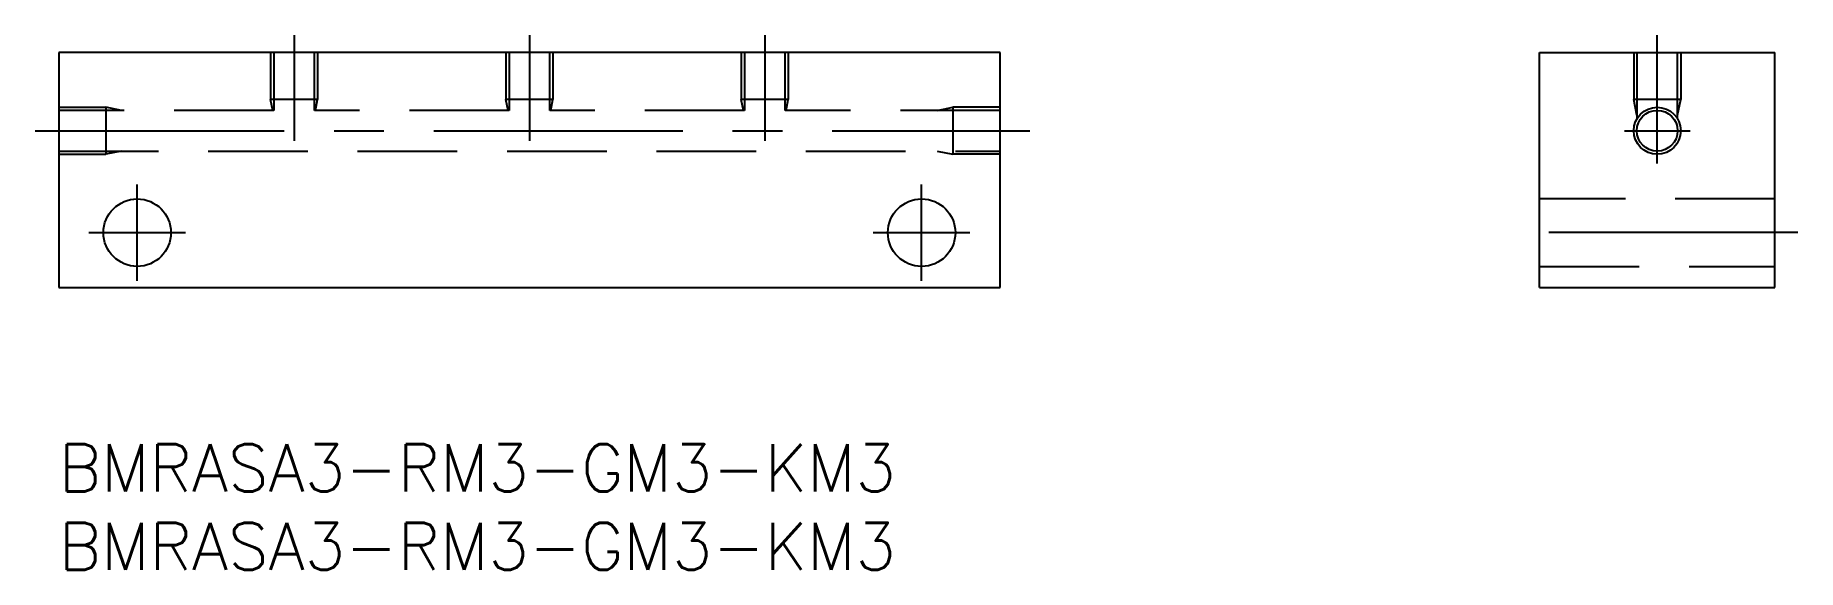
# Model space of a CAD drawing. Extents: x -1 to 111, y -8 to 26.
import ezdxf

# ---------------------------------------------------------------- set-up
doc = ezdxf.new("R2010")
doc.units = 0
doc.header["$LTSCALE"] = 0.5
doc.linetypes.add('CENTER', pattern=[50.8, 31.75, -6.35, 6.35, -6.35])
doc.linetypes.add('DASHED', pattern=[19.05, 12.7, -6.35])
for name, color, linetype in [('MSM_CENTER', 1, 'CENTER'), ('MSM_CONTINUOUS', 7, 'CONTINUOUS'), ('MSM_DASHED', 4, 'DASHED'), ('MSM_NARROW', 5, 'CONTINUOUS'), ('MSM_PART_NUMBER', 7, 'CONTINUOUS')]:
    doc.layers.add(name, color=color, linetype=linetype)
doc.styles.get("Standard").update_dxf_attribs({"font": 'txt.shx', "height": 2, "bigfont": 'bigfont.shx'})

# ---------------------------------------------------------------- blocks, each defined once
blk = doc.blocks.new('*U30')
at = {"layer": 'MSM_PART_NUMBER'}
blk.add_text('BMRASA3-RM3-GM3-KM3', height=3, dxfattribs=at).set_placement((0, -3))
blk = doc.blocks.new('*U31')
at = {"layer": 'MSM_PART_NUMBER'}
blk.add_text('BMRASA3-RM3-GM3-KM3', height=3, dxfattribs=at).set_placement((0, -8))

msp = doc.modelspace()

# ---------------------------------------------------------------- linework, layer by layer
at = {"layer": 'MSM_CENTER'}
for p, q in [((15, 26.09), (15, 19.35)), ((30, 26.09), (30, 19.35)), ((45, 26.09), (45, 19.35)), ((101.89, 17.91), (101.89, 26.09)), ((-1.5, 20), (61.9, 20)), ((99.8, 20), (103.98, 20)), ((5, 10.42), (5, 16.58)), ((55, 10.42), (55, 16.58)), ((1.92, 13.5), (8.08, 13.5)), ((51.92, 13.5), (58.08, 13.5)), ((110.85, 13.5), (92.96, 13.5))]:
    msp.add_line(p, q, dxfattribs=at)
at = {"layer": 'MSM_CONTINUOUS'}
for p, q in [((0, 25), (0, 10)), ((60, 25), (0, 25)), ((60, 10), (60, 25)), ((94.39, 10), (94.39, 25)), ((94.39, 25), (109.39, 25)), ((109.39, 10), (109.39, 25)), ((0, 10), (60, 10)), ((94.39, 10), (109.39, 10))]:
    msp.add_line(p, q, dxfattribs=at)
for centre, radius in [((101.89, 20), 1.3), ((5, 13.5), 2.15), ((55, 13.5), 2.15)]:
    msp.add_circle(centre, radius, dxfattribs=at)
at = {"layer": 'MSM_DASHED'}
for p, q in [((13.5, 25), (13.5, 22)), ((13.7, 25), (13.7, 21.3)), ((16.3, 21.3), (16.3, 25)), ((16.5, 25), (16.5, 22)), ((28.5, 25), (28.5, 22)), ((28.7, 25), (28.7, 21.3)), ((31.3, 21.3), (31.3, 25)), ((31.5, 25), (31.5, 22)), ((43.5, 25), (43.5, 22)), ((43.7, 25), (43.7, 21.3)), ((46.3, 21.3), (46.3, 25)), ((46.5, 25), (46.5, 22)), ((100.39, 25), (100.39, 22)), ((100.59, 25), (100.59, 20.75)), ((103.19, 20.75), (103.19, 25)), ((103.39, 25), (103.39, 22)), ((0, 21.5), (3, 21.5)), ((4, 21.3), (3, 21.5)), ((3, 21.5), (3, 18.5)), ((16.5, 22), (13.5, 22)), ((13.64, 21.3), (13.5, 22)), ((16.36, 21.3), (16.5, 22)), ((31.5, 22), (28.5, 22)), ((28.64, 21.3), (28.5, 22)), ((31.36, 21.3), (31.5, 22)), ((46.5, 22), (43.5, 22)), ((43.64, 21.3), (43.5, 22)), ((46.36, 21.3), (46.5, 22)), ((56, 21.3), (57, 21.5)), ((60, 21.5), (57, 21.5)), ((57, 21.5), (57, 18.5)), ((103.39, 22), (100.39, 22)), ((100.59, 21), (100.39, 22)), ((103.19, 21), (103.39, 22)), ((13.7, 21.3), (0, 21.3)), ((28.7, 21.3), (16.3, 21.3)), ((43.7, 21.3), (31.3, 21.3)), ((60, 21.3), (46.3, 21.3)), ((0, 18.7), (60, 18.7)), ((0, 18.5), (3, 18.5)), ((4, 18.7), (3, 18.5)), ((56, 18.7), (57, 18.5)), ((60, 18.5), (57, 18.5)), ((109.39, 15.65), (94.39, 15.65)), ((94.39, 11.35), (109.39, 11.35))]:
    msp.add_line(p, q, dxfattribs=at)
at = {"layer": 'MSM_NARROW'}
msp.add_circle((101.89, 20), 1.5, dxfattribs=at)

# ---------------------------------------------------------------- block references
at = {"layer": 'MSM_CONTINUOUS'}
for name in ['*U30', '*U31']:
    msp.add_blockref(name, (0, 0), dxfattribs=at)

doc.saveas('drawing.dxf')
